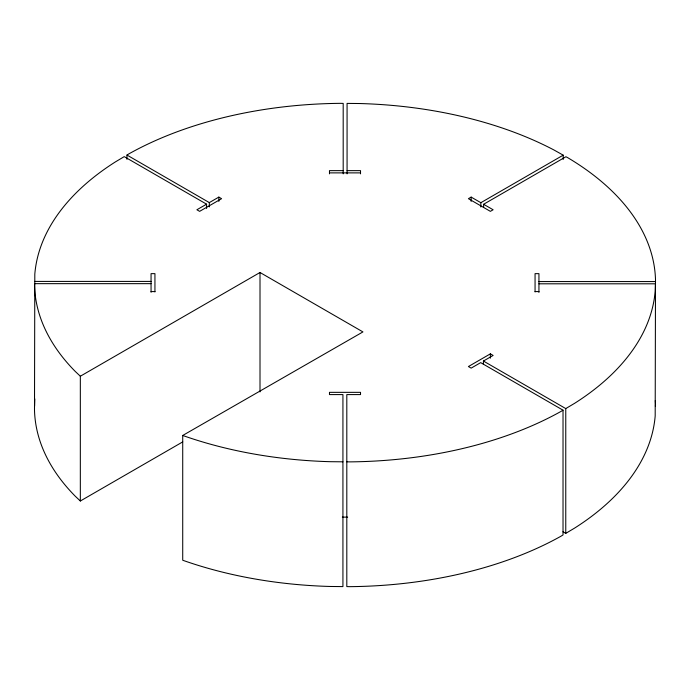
<?xml version="1.0" encoding="UTF-8"?>
<svg xmlns="http://www.w3.org/2000/svg" width="690" height="690" viewBox="0 0 690 690"><rect width="100%" height="100%" fill="white"/><g stroke="black" fill="none" stroke-linecap="round" stroke-linejoin="round"><path stroke-width="1.03" d="M182.738 441.885L80.333 501.009L75.245 496.205A310.535 179.288 0 0 1 34.5 410.188L34.811 274.146A310.535 179.288 0 0 1 115.342 161.934L124.234 156.63L206.577 204.171L206.577 208.475M34.603 406.194L34.811 398.923M562.988 531.766L565.766 533.37L574.658 528.066A310.535 179.288 0 0 0 655.19 415.854L655.5 279.812A310.535 179.288 0 0 0 568.025 157.855L565.947 156.734L483.604 204.275L483.604 207.509M655.397 406.341L655.5 404.59A310.535 179.288 0 0 0 655.31 400.502M126.977 159.356L126.977 155.052L128.918 153.844A310.535 179.288 0 0 1 340.153 103.345L343.189 103.405L343.189 173.863M483.423 364.268L483.423 361.043L493.117 355.445L490.374 353.858L468.415 366.537L471.158 368.124L480.68 362.63L563.023 410.171L561.082 411.369A310.535 179.288 0 0 1 349.847 461.877L346.811 461.817M565.766 533.37L565.766 408.584L574.658 403.288A310.535 179.288 0 0 0 655.19 291.077L655.397 283.806L538.942 283.806M206.577 204.171L196.883 209.769L199.626 211.356L221.585 198.677L218.842 197.099L209.32 202.593L126.977 155.052M80.333 501.009L80.333 376.223L260.009 272.49L362.94 331.916L182.721 435.468L182.721 560.245A310.535 179.288 0 0 0 330.338 586.474L342.93 586.595L342.93 394.585L329.475 394.585L329.475 392.343L360.525 392.343L360.525 394.585L346.811 394.585L346.811 586.595L349.847 586.655A310.535 179.288 0 0 0 561.082 536.156L563.023 534.948L563.023 410.171M563.195 159.459L563.195 155.155L480.852 202.696L471.158 197.099L468.415 198.677L490.374 211.356L493.117 209.769L483.604 204.275M343.189 170.637L329.475 170.637L329.475 173.863M347.07 170.637L360.525 170.637L360.525 173.863M329.475 172.88L360.525 172.88M34.603 281.416L151.058 281.416M538.942 281.563L655.397 281.563M151.058 283.659L34.603 283.659L34.5 285.41A310.535 179.288 0 0 0 75.245 371.427L80.333 376.223M151.058 291.577L154.94 291.577M535.061 291.577L538.942 291.577M342.326 517.12L347.674 517.12M342.93 461.817L330.338 461.696A310.535 179.288 0 0 1 182.721 435.468M563.195 155.155L554.018 150.015A310.535 179.288 0 0 0 359.663 103.526L347.07 103.405L347.07 173.863M483.423 361.043L565.766 408.584M538.942 292.405L538.942 273.645L535.061 273.645L535.061 291.93M490.374 353.858L490.374 358.162M480.852 202.696L480.852 207M471.158 197.099L471.158 201.394M260.009 272.49L260.009 391.894M218.842 197.099L218.842 201.394M209.32 202.593L209.32 206.897M154.94 291.93L154.94 273.645L151.058 273.645L151.058 292.267"/></g></svg>
